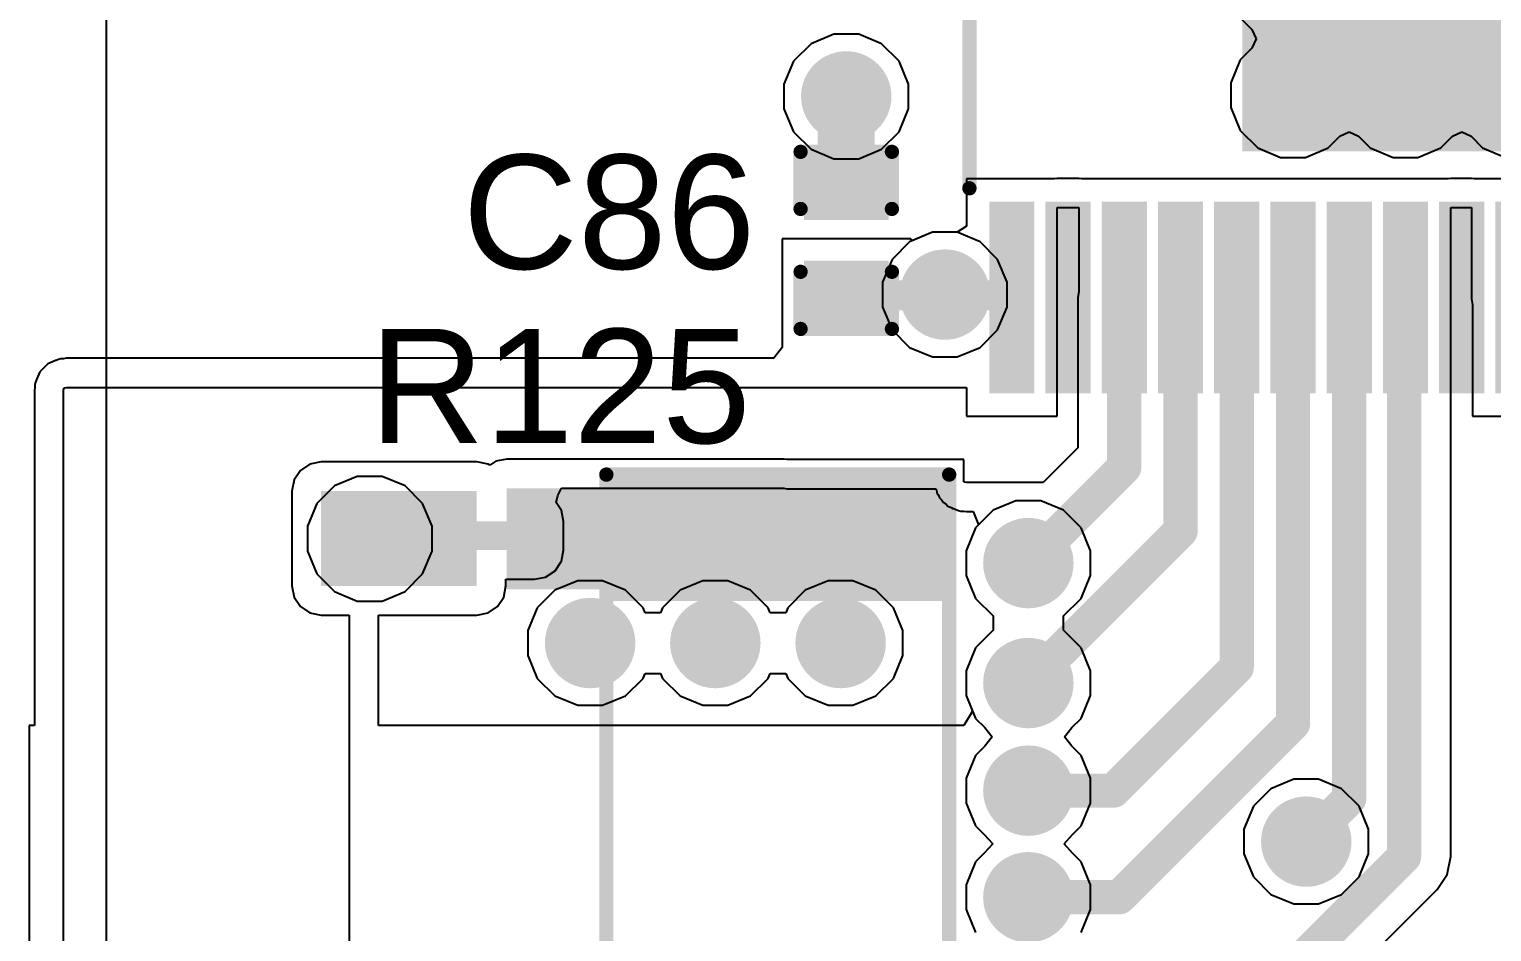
# Model space of a CAD drawing. Header units: millimetres. Extents: x 0 to 5423, y 0 to 5425.
# Drawn here: x 33.15 to 46.15, y 18.69 to 26.72 of the extents above; entities that cross this region are included whole.
import ezdxf

# ---------------------------------------------------------------- set-up
doc = ezdxf.new("R2010")
doc.units = ezdxf.units.MM
for name, color, linetype in [('BottomLayer', 5, 'Continuous'), ('BottomSolder', 6, 'Continuous'), ('TopLayer', 1, 'Continuous'), ('TopOverlay', 2, 'Continuous'), ('TopPaste', 8, 'Continuous'), ('TopSolder', 216, 'Continuous'), ('ViaHoleLayer', 16, 'Continuous')]:
    doc.layers.add(name, color=color, linetype=linetype)
doc.styles.add('Arial', font='', dxfattribs={"height": 0.2})
doc.styles.get('Arial').set_extended_font_data('Arial')

# ---------------------------------------------------------------- blocks, each defined once
blk = doc.blocks.new('N___T___P___48')
at = {"layer": 'TopLayer'}
for points in [[(-0.699, -0.318), (-0.699, 0.318), (-0.241, 0.318), (-0.241, -0.318)], [(0.241, -0.318), (0.241, 0.318), (0.699, 0.318), (0.699, -0.318)], [(-0.385, -0.126), (0.377, -0.126), (0.377, 0.128), (-0.385, 0.128)]]:
    blk.add_hatch(color=1, dxfattribs=at).paths.add_polyline_path(points)
at = {"layer": 'TopPaste'}
for points in [[(-0.699, -0.318), (-0.699, 0.318), (-0.241, 0.318), (-0.241, -0.318)], [(0.241, -0.318), (0.241, 0.318), (0.699, 0.318), (0.699, -0.318)]]:
    blk.add_hatch(color=8, dxfattribs=at).paths.add_polyline_path(points)
blk = doc.blocks.new('HTSSOP_38_EP_4_4___118')
at = {"layer": 'BottomLayer'}
h = blk.add_hatch(color=5, dxfattribs=at)
edge = h.paths.add_edge_path()
edge.add_arc((-1, 2), 0.3, 0, 360)
h = blk.add_hatch(color=5, dxfattribs=at)
edge = h.paths.add_edge_path()
edge.add_arc((0, 2), 0.3, 0, 360)
h = blk.add_hatch(color=5, dxfattribs=at)
edge = h.paths.add_edge_path()
edge.add_arc((1, 2), 0.3, 0, 360)
h = blk.add_hatch(color=5, dxfattribs=at)
edge = h.paths.add_edge_path()
edge.add_arc((-1, 1), 0.3, 0, 360)
h = blk.add_hatch(color=5, dxfattribs=at)
edge = h.paths.add_edge_path()
edge.add_arc((0, 1), 0.3, 0, 360)
h = blk.add_hatch(color=5, dxfattribs=at)
edge = h.paths.add_edge_path()
edge.add_arc((1, 1), 0.3, 0, 360)
h = blk.add_hatch(color=5, dxfattribs=at)
edge = h.paths.add_edge_path()
edge.add_arc((-1, 0), 0.3, 0, 360)
h = blk.add_hatch(color=5, dxfattribs=at)
edge = h.paths.add_edge_path()
edge.add_arc((0, 0), 0.3, 0, 360)
h = blk.add_hatch(color=5, dxfattribs=at)
edge = h.paths.add_edge_path()
edge.add_arc((1, 0), 0.3, 0, 360)
h = blk.add_hatch(color=5, dxfattribs=at)
edge = h.paths.add_edge_path()
edge.add_arc((-1, -1), 0.3, 0, 360)
h = blk.add_hatch(color=5, dxfattribs=at)
edge = h.paths.add_edge_path()
edge.add_arc((0, -1), 0.3, 0, 360)
h = blk.add_hatch(color=5, dxfattribs=at)
edge = h.paths.add_edge_path()
edge.add_arc((1, -1), 0.3, 0, 360)
h = blk.add_hatch(color=5, dxfattribs=at)
edge = h.paths.add_edge_path()
edge.add_arc((-1, -2), 0.3, 0, 360)
h = blk.add_hatch(color=5, dxfattribs=at)
edge = h.paths.add_edge_path()
edge.add_arc((0, -2), 0.3, 0, 360)
h = blk.add_hatch(color=5, dxfattribs=at)
edge = h.paths.add_edge_path()
edge.add_arc((1, -2), 0.3, 0, 360)
at = {"layer": 'BottomSolder'}
h = blk.add_hatch(color=6, dxfattribs=at)
edge = h.paths.add_edge_path()
edge.add_arc((-1, 2), 0.402, 0, 360)
h = blk.add_hatch(color=6, dxfattribs=at)
edge = h.paths.add_edge_path()
edge.add_arc((0, 2), 0.402, 0, 360)
h = blk.add_hatch(color=6, dxfattribs=at)
edge = h.paths.add_edge_path()
edge.add_arc((1, 2), 0.402, 0, 360)
h = blk.add_hatch(color=6, dxfattribs=at)
edge = h.paths.add_edge_path()
edge.add_arc((-1, 1), 0.402, 0, 360)
h = blk.add_hatch(color=6, dxfattribs=at)
edge = h.paths.add_edge_path()
edge.add_arc((0, 1), 0.402, 0, 360)
h = blk.add_hatch(color=6, dxfattribs=at)
edge = h.paths.add_edge_path()
edge.add_arc((1, 1), 0.402, 0, 360)
h = blk.add_hatch(color=6, dxfattribs=at)
edge = h.paths.add_edge_path()
edge.add_arc((-1, 0), 0.402, 0, 360)
h = blk.add_hatch(color=6, dxfattribs=at)
edge = h.paths.add_edge_path()
edge.add_arc((0, 0), 0.402, 0, 360)
h = blk.add_hatch(color=6, dxfattribs=at)
edge = h.paths.add_edge_path()
edge.add_arc((1, 0), 0.402, 0, 360)
h = blk.add_hatch(color=6, dxfattribs=at)
edge = h.paths.add_edge_path()
edge.add_arc((-1, -1), 0.402, 0, 360)
h = blk.add_hatch(color=6, dxfattribs=at)
edge = h.paths.add_edge_path()
edge.add_arc((0, -1), 0.402, 0, 360)
h = blk.add_hatch(color=6, dxfattribs=at)
edge = h.paths.add_edge_path()
edge.add_arc((1, -1), 0.402, 0, 360)
h = blk.add_hatch(color=6, dxfattribs=at)
edge = h.paths.add_edge_path()
edge.add_arc((-1, -2), 0.402, 0, 360)
h = blk.add_hatch(color=6, dxfattribs=at)
edge = h.paths.add_edge_path()
edge.add_arc((0, -2), 0.402, 0, 360)
h = blk.add_hatch(color=6, dxfattribs=at)
edge = h.paths.add_edge_path()
edge.add_arc((1, -2), 0.402, 0, 360)
at = {"layer": 'TopLayer'}
for points in [[(-2, 4.65), (-2, 4.35), (-3.6, 4.35), (-3.6, 4.65)], [(3.6, 4.65), (3.6, 4.35), (2, 4.35), (2, 4.65)], [(-2, 4.15), (-2, 3.85), (-3.6, 3.85), (-3.6, 4.15)], [(3.6, 4.15), (3.6, 3.85), (2, 3.85), (2, 4.15)], [(-2, 3.65), (-2, 3.35), (-3.6, 3.35), (-3.6, 3.65)], [(3.6, 3.65), (3.6, 3.35), (2, 3.35), (2, 3.65)], [(-2, 3.15), (-2, 2.85), (-3.6, 2.85), (-3.6, 3.15)], [(3.6, 3.15), (3.6, 2.85), (2, 2.85), (2, 3.15)], [(-2, 2.65), (-2, 2.35), (-3.6, 2.35), (-3.6, 2.65)], [(3.6, 2.65), (3.6, 2.35), (2, 2.35), (2, 2.65)], [(1.45, 2.4), (1.45, -2.4), (-1.45, -2.4), (-1.45, 2.4)], [(-2, 2.15), (-2, 1.85), (-3.6, 1.85), (-3.6, 2.15)], [(3.6, 2.15), (3.6, 1.85), (2, 1.85), (2, 2.15)], [(-2, 1.65), (-2, 1.35), (-3.6, 1.35), (-3.6, 1.65)], [(3.6, 1.65), (3.6, 1.35), (2, 1.35), (2, 1.65)], [(-2, 1.15), (-2, 0.85), (-3.6, 0.85), (-3.6, 1.15)], [(3.6, 1.15), (3.6, 0.85), (2, 0.85), (2, 1.15)], [(-2, 0.65), (-2, 0.35), (-3.6, 0.35), (-3.6, 0.65)], [(3.6, 0.65), (3.6, 0.35), (2, 0.35), (2, 0.65)], [(-2, 0.15), (-2, -0.15), (-3.6, -0.15), (-3.6, 0.15)], [(3.6, 0.15), (3.6, -0.15), (2, -0.15), (2, 0.15)], [(-2, -0.35), (-2, -0.65), (-3.6, -0.65), (-3.6, -0.35)], [(3.6, -0.35), (3.6, -0.65), (2, -0.65), (2, -0.35)], [(-2, -0.85), (-2, -1.15), (-3.6, -1.15), (-3.6, -0.85)], [(3.6, -0.85), (3.6, -1.15), (2, -1.15), (2, -0.85)], [(-2, -1.35), (-2, -1.65), (-3.6, -1.65), (-3.6, -1.35)], [(3.6, -1.35), (3.6, -1.65), (2, -1.65), (2, -1.35)], [(-2, -1.85), (-2, -2.15), (-3.6, -2.15), (-3.6, -1.85)], [(3.6, -1.85), (3.6, -2.15), (2, -2.15), (2, -1.85)], [(-2, -2.35), (-2, -2.65), (-3.6, -2.65), (-3.6, -2.35)], [(3.6, -2.35), (3.6, -2.65), (2, -2.65), (2, -2.35)], [(-2, -2.85), (-2, -3.15), (-3.6, -3.15), (-3.6, -2.85)], [(3.6, -2.85), (3.6, -3.15), (2, -3.15), (2, -2.85)], [(-2, -3.35), (-2, -3.65), (-3.6, -3.65), (-3.6, -3.35)], [(3.6, -3.35), (3.6, -3.65), (2, -3.65), (2, -3.35)], [(-2, -3.85), (-2, -4.15), (-3.6, -4.15), (-3.6, -3.85)], [(3.6, -3.85), (3.6, -4.15), (2, -4.15), (2, -3.85)], [(-2, -4.35), (-2, -4.65), (-3.6, -4.65), (-3.6, -4.35)], [(3.6, -4.35), (3.6, -4.65), (2, -4.65), (2, -4.35)]]:
    blk.add_hatch(color=1, dxfattribs=at).paths.add_polyline_path(points)
h = blk.add_hatch(color=1, dxfattribs=at)
edge = h.paths.add_edge_path()
edge.add_arc((-1, 2), 0.3, 0, 360)
h = blk.add_hatch(color=1, dxfattribs=at)
edge = h.paths.add_edge_path()
edge.add_arc((0, 2), 0.3, 0, 360)
h = blk.add_hatch(color=1, dxfattribs=at)
edge = h.paths.add_edge_path()
edge.add_arc((1, 2), 0.3, 0, 360)
h = blk.add_hatch(color=1, dxfattribs=at)
edge = h.paths.add_edge_path()
edge.add_arc((-1, 1), 0.3, 0, 360)
h = blk.add_hatch(color=1, dxfattribs=at)
edge = h.paths.add_edge_path()
edge.add_arc((0, 1), 0.3, 0, 360)
h = blk.add_hatch(color=1, dxfattribs=at)
edge = h.paths.add_edge_path()
edge.add_arc((1, 1), 0.3, 0, 360)
h = blk.add_hatch(color=1, dxfattribs=at)
edge = h.paths.add_edge_path()
edge.add_arc((-1, 0), 0.3, 0, 360)
h = blk.add_hatch(color=1, dxfattribs=at)
edge = h.paths.add_edge_path()
edge.add_arc((0, 0), 0.3, 0, 360)
h = blk.add_hatch(color=1, dxfattribs=at)
edge = h.paths.add_edge_path()
edge.add_arc((1, 0), 0.3, 0, 360)
h = blk.add_hatch(color=1, dxfattribs=at)
edge = h.paths.add_edge_path()
edge.add_arc((-1, -1), 0.3, 0, 360)
h = blk.add_hatch(color=1, dxfattribs=at)
edge = h.paths.add_edge_path()
edge.add_arc((0, -1), 0.3, 0, 360)
h = blk.add_hatch(color=1, dxfattribs=at)
edge = h.paths.add_edge_path()
edge.add_arc((1, -1), 0.3, 0, 360)
h = blk.add_hatch(color=1, dxfattribs=at)
edge = h.paths.add_edge_path()
edge.add_arc((-1, -2), 0.3, 0, 360)
h = blk.add_hatch(color=1, dxfattribs=at)
edge = h.paths.add_edge_path()
edge.add_arc((0, -2), 0.3, 0, 360)
h = blk.add_hatch(color=1, dxfattribs=at)
edge = h.paths.add_edge_path()
edge.add_arc((1, -2), 0.3, 0, 360)
at = {"layer": 'TopPaste'}
for points in [[(-2, 4.65), (-2, 4.35), (-3.6, 4.35), (-3.6, 4.65)], [(3.6, 4.65), (3.6, 4.35), (2, 4.35), (2, 4.65)], [(-2, 4.15), (-2, 3.85), (-3.6, 3.85), (-3.6, 4.15)], [(3.6, 4.15), (3.6, 3.85), (2, 3.85), (2, 4.15)], [(-2, 3.65), (-2, 3.35), (-3.6, 3.35), (-3.6, 3.65)], [(3.6, 3.65), (3.6, 3.35), (2, 3.35), (2, 3.65)], [(-2, 3.15), (-2, 2.85), (-3.6, 2.85), (-3.6, 3.15)], [(3.6, 3.15), (3.6, 2.85), (2, 2.85), (2, 3.15)], [(-2, 2.65), (-2, 2.35), (-3.6, 2.35), (-3.6, 2.65)], [(3.6, 2.65), (3.6, 2.35), (2, 2.35), (2, 2.65)], [(1.45, 2.4), (1.45, -2.4), (-1.45, -2.4), (-1.45, 2.4)], [(-2, 2.15), (-2, 1.85), (-3.6, 1.85), (-3.6, 2.15)], [(3.6, 2.15), (3.6, 1.85), (2, 1.85), (2, 2.15)], [(-2, 1.65), (-2, 1.35), (-3.6, 1.35), (-3.6, 1.65)], [(3.6, 1.65), (3.6, 1.35), (2, 1.35), (2, 1.65)], [(-2, 1.15), (-2, 0.85), (-3.6, 0.85), (-3.6, 1.15)], [(3.6, 1.15), (3.6, 0.85), (2, 0.85), (2, 1.15)], [(-2, 0.65), (-2, 0.35), (-3.6, 0.35), (-3.6, 0.65)], [(3.6, 0.65), (3.6, 0.35), (2, 0.35), (2, 0.65)], [(-2, 0.15), (-2, -0.15), (-3.6, -0.15), (-3.6, 0.15)], [(3.6, 0.15), (3.6, -0.15), (2, -0.15), (2, 0.15)], [(-2, -0.35), (-2, -0.65), (-3.6, -0.65), (-3.6, -0.35)], [(3.6, -0.35), (3.6, -0.65), (2, -0.65), (2, -0.35)], [(-2, -0.85), (-2, -1.15), (-3.6, -1.15), (-3.6, -0.85)], [(3.6, -0.85), (3.6, -1.15), (2, -1.15), (2, -0.85)], [(-2, -1.35), (-2, -1.65), (-3.6, -1.65), (-3.6, -1.35)], [(3.6, -1.35), (3.6, -1.65), (2, -1.65), (2, -1.35)], [(-2, -1.85), (-2, -2.15), (-3.6, -2.15), (-3.6, -1.85)], [(3.6, -1.85), (3.6, -2.15), (2, -2.15), (2, -1.85)], [(-2, -2.35), (-2, -2.65), (-3.6, -2.65), (-3.6, -2.35)], [(3.6, -2.35), (3.6, -2.65), (2, -2.65), (2, -2.35)], [(-2, -2.85), (-2, -3.15), (-3.6, -3.15), (-3.6, -2.85)], [(3.6, -2.85), (3.6, -3.15), (2, -3.15), (2, -2.85)], [(-2, -3.35), (-2, -3.65), (-3.6, -3.65), (-3.6, -3.35)], [(3.6, -3.35), (3.6, -3.65), (2, -3.65), (2, -3.35)], [(-2, -3.85), (-2, -4.15), (-3.6, -4.15), (-3.6, -3.85)], [(3.6, -3.85), (3.6, -4.15), (2, -4.15), (2, -3.85)], [(-2, -4.35), (-2, -4.65), (-3.6, -4.65), (-3.6, -4.35)], [(3.6, -4.35), (3.6, -4.65), (2, -4.65), (2, -4.35)]]:
    blk.add_hatch(color=8, dxfattribs=at).paths.add_polyline_path(points)
at = {"layer": 'TopSolder'}
for points in [[(-1.949, 4.701), (-1.949, 4.299), (-3.651, 4.299), (-3.651, 4.701)], [(3.651, 4.701), (3.651, 4.299), (1.949, 4.299), (1.949, 4.701)], [(-1.949, 4.201), (-1.949, 3.799), (-3.651, 3.799), (-3.651, 4.201)], [(3.651, 4.201), (3.651, 3.799), (1.949, 3.799), (1.949, 4.201)], [(-1.949, 3.701), (-1.949, 3.299), (-3.651, 3.299), (-3.651, 3.701)], [(3.651, 3.701), (3.651, 3.299), (1.949, 3.299), (1.949, 3.701)], [(-1.949, 3.201), (-1.949, 2.799), (-3.651, 2.799), (-3.651, 3.201)], [(3.651, 3.201), (3.651, 2.799), (1.949, 2.799), (1.949, 3.201)], [(-1.949, 2.701), (-1.949, 2.299), (-3.651, 2.299), (-3.651, 2.701)], [(3.651, 2.701), (3.651, 2.299), (1.949, 2.299), (1.949, 2.701)], [(1.501, 2.451), (1.501, -2.451), (-1.501, -2.451), (-1.501, 2.451)], [(-1.949, 2.201), (-1.949, 1.799), (-3.651, 1.799), (-3.651, 2.201)], [(3.651, 2.201), (3.651, 1.799), (1.949, 1.799), (1.949, 2.201)], [(-1.949, 1.701), (-1.949, 1.299), (-3.651, 1.299), (-3.651, 1.701)], [(3.651, 1.701), (3.651, 1.299), (1.949, 1.299), (1.949, 1.701)], [(-1.949, 1.201), (-1.949, 0.799), (-3.651, 0.799), (-3.651, 1.201)], [(3.651, 1.201), (3.651, 0.799), (1.949, 0.799), (1.949, 1.201)], [(-1.949, 0.701), (-1.949, 0.299), (-3.651, 0.299), (-3.651, 0.701)], [(3.651, 0.701), (3.651, 0.299), (1.949, 0.299), (1.949, 0.701)], [(-1.949, 0.201), (-1.949, -0.201), (-3.651, -0.201), (-3.651, 0.201)], [(3.651, 0.201), (3.651, -0.201), (1.949, -0.201), (1.949, 0.201)], [(-1.949, -0.299), (-1.949, -0.701), (-3.651, -0.701), (-3.651, -0.299)], [(3.651, -0.299), (3.651, -0.701), (1.949, -0.701), (1.949, -0.299)], [(-1.949, -0.799), (-1.949, -1.201), (-3.651, -1.201), (-3.651, -0.799)], [(3.651, -0.799), (3.651, -1.201), (1.949, -1.201), (1.949, -0.799)], [(-1.949, -1.299), (-1.949, -1.701), (-3.651, -1.701), (-3.651, -1.299)], [(3.651, -1.299), (3.651, -1.701), (1.949, -1.701), (1.949, -1.299)], [(-1.949, -1.799), (-1.949, -2.201), (-3.651, -2.201), (-3.651, -1.799)], [(3.651, -1.799), (3.651, -2.201), (1.949, -2.201), (1.949, -1.799)], [(-1.949, -2.299), (-1.949, -2.701), (-3.651, -2.701), (-3.651, -2.299)], [(3.651, -2.299), (3.651, -2.701), (1.949, -2.701), (1.949, -2.299)], [(-1.949, -2.799), (-1.949, -3.201), (-3.651, -3.201), (-3.651, -2.799)], [(3.651, -2.799), (3.651, -3.201), (1.949, -3.201), (1.949, -2.799)], [(-1.949, -3.299), (-1.949, -3.701), (-3.651, -3.701), (-3.651, -3.299)], [(3.651, -3.299), (3.651, -3.701), (1.949, -3.701), (1.949, -3.299)], [(-1.949, -3.799), (-1.949, -4.201), (-3.651, -4.201), (-3.651, -3.799)], [(3.651, -3.799), (3.651, -4.201), (1.949, -4.201), (1.949, -3.799)], [(-1.949, -4.299), (-1.949, -4.701), (-3.651, -4.701), (-3.651, -4.299)], [(3.651, -4.299), (3.651, -4.701), (1.949, -4.701), (1.949, -4.299)]]:
    blk.add_hatch(color=216, dxfattribs=at).paths.add_polyline_path(points)
h = blk.add_hatch(color=216, dxfattribs=at)
edge = h.paths.add_edge_path()
edge.add_arc((-1, 2), 0.402, 0, 360)
h = blk.add_hatch(color=216, dxfattribs=at)
edge = h.paths.add_edge_path()
edge.add_arc((0, 2), 0.402, 0, 360)
h = blk.add_hatch(color=216, dxfattribs=at)
edge = h.paths.add_edge_path()
edge.add_arc((1, 2), 0.402, 0, 360)
h = blk.add_hatch(color=216, dxfattribs=at)
edge = h.paths.add_edge_path()
edge.add_arc((-1, 1), 0.402, 0, 360)
h = blk.add_hatch(color=216, dxfattribs=at)
edge = h.paths.add_edge_path()
edge.add_arc((0, 1), 0.402, 0, 360)
h = blk.add_hatch(color=216, dxfattribs=at)
edge = h.paths.add_edge_path()
edge.add_arc((1, 1), 0.402, 0, 360)
h = blk.add_hatch(color=216, dxfattribs=at)
edge = h.paths.add_edge_path()
edge.add_arc((-1, 0), 0.402, 0, 360)
h = blk.add_hatch(color=216, dxfattribs=at)
edge = h.paths.add_edge_path()
edge.add_arc((0, 0), 0.402, 0, 360)
h = blk.add_hatch(color=216, dxfattribs=at)
edge = h.paths.add_edge_path()
edge.add_arc((1, 0), 0.402, 0, 360)
h = blk.add_hatch(color=216, dxfattribs=at)
edge = h.paths.add_edge_path()
edge.add_arc((-1, -1), 0.402, 0, 360)
h = blk.add_hatch(color=216, dxfattribs=at)
edge = h.paths.add_edge_path()
edge.add_arc((0, -1), 0.402, 0, 360)
h = blk.add_hatch(color=216, dxfattribs=at)
edge = h.paths.add_edge_path()
edge.add_arc((1, -1), 0.402, 0, 360)
h = blk.add_hatch(color=216, dxfattribs=at)
edge = h.paths.add_edge_path()
edge.add_arc((-1, -2), 0.402, 0, 360)
h = blk.add_hatch(color=216, dxfattribs=at)
edge = h.paths.add_edge_path()
edge.add_arc((0, -2), 0.402, 0, 360)
h = blk.add_hatch(color=216, dxfattribs=at)
edge = h.paths.add_edge_path()
edge.add_arc((1, -2), 0.402, 0, 360)
at = {"layer": 'ViaHoleLayer'}
h = blk.add_hatch(color=16, dxfattribs=at)
edge = h.paths.add_edge_path()
edge.add_arc((-1, 2), 0.15, 0, 360)
h = blk.add_hatch(color=16, dxfattribs=at)
edge = h.paths.add_edge_path()
edge.add_arc((0, 2), 0.15, 0, 360)
h = blk.add_hatch(color=16, dxfattribs=at)
edge = h.paths.add_edge_path()
edge.add_arc((1, 2), 0.15, 0, 360)
h = blk.add_hatch(color=16, dxfattribs=at)
edge = h.paths.add_edge_path()
edge.add_arc((-1, 1), 0.15, 0, 360)
h = blk.add_hatch(color=16, dxfattribs=at)
edge = h.paths.add_edge_path()
edge.add_arc((0, 1), 0.15, 0, 360)
h = blk.add_hatch(color=16, dxfattribs=at)
edge = h.paths.add_edge_path()
edge.add_arc((1, 1), 0.15, 0, 360)
h = blk.add_hatch(color=16, dxfattribs=at)
edge = h.paths.add_edge_path()
edge.add_arc((-1, 0), 0.15, 0, 360)
h = blk.add_hatch(color=16, dxfattribs=at)
edge = h.paths.add_edge_path()
edge.add_arc((0, 0), 0.15, 0, 360)
h = blk.add_hatch(color=16, dxfattribs=at)
edge = h.paths.add_edge_path()
edge.add_arc((1, 0), 0.15, 0, 360)
h = blk.add_hatch(color=16, dxfattribs=at)
edge = h.paths.add_edge_path()
edge.add_arc((-1, -1), 0.15, 0, 360)
h = blk.add_hatch(color=16, dxfattribs=at)
edge = h.paths.add_edge_path()
edge.add_arc((0, -1), 0.15, 0, 360)
h = blk.add_hatch(color=16, dxfattribs=at)
edge = h.paths.add_edge_path()
edge.add_arc((1, -1), 0.15, 0, 360)
h = blk.add_hatch(color=16, dxfattribs=at)
edge = h.paths.add_edge_path()
edge.add_arc((-1, -2), 0.15, 0, 360)
h = blk.add_hatch(color=16, dxfattribs=at)
edge = h.paths.add_edge_path()
edge.add_arc((0, -2), 0.15, 0, 360)
h = blk.add_hatch(color=16, dxfattribs=at)
edge = h.paths.add_edge_path()
edge.add_arc((1, -2), 0.15, 0, 360)
at = {"layer": 'TopOverlay', "const_width": 0.127}
for points in [[(1.829, 4.877), (-1.854, 4.877)], [(-3.851, 4.389), (-3.851, 4.643)], [(-3.724, 4.516), (-3.851, 4.643)], [(-3.851, 4.389), (-3.724, 4.516)], [(1.829, -4.877), (-1.854, -4.877)]]:
    blk.add_lwpolyline(points, dxfattribs=at)
at = {"layer": 'TopOverlay', "const_width": 0.0635}
for points in [[(-1.886, 4.877, 1), (-1.822, 4.877, 1)], [(1.797, 4.877, 1), (1.861, 4.877, 1)], [(-3.883, 4.643, 1), (-3.82, 4.643, 1)], [(-3.883, 4.643, 1), (-3.82, 4.643, 1)], [(-3.756, 4.516, 1), (-3.693, 4.516, 1)], [(-3.756, 4.516, 1), (-3.693, 4.516, 1)], [(-3.883, 4.389, 1), (-3.82, 4.389, 1)], [(-3.883, 4.389, 1), (-3.82, 4.389, 1)], [(-1.886, -4.877, 1), (-1.822, -4.877, 1)], [(1.797, -4.877, 1), (1.861, -4.877, 1)]]:
    blk.add_lwpolyline(points, format="xyb", close=True, dxfattribs=at)
blk = doc.blocks.new('RES_2010_179')
at = {"layer": 'TopLayer'}
for points in [[(-2.8, 1.4), (-1.9, 1.4), (-1.9, -1.4), (-2.8, -1.4)], [(1.9, 1.4), (2.8, 1.4), (2.8, -1.4), (1.9, -1.4)]]:
    blk.add_hatch(color=1, dxfattribs=at).paths.add_polyline_path(points)
at = {"layer": 'TopPaste'}
for points in [[(-2.8, 1.4), (-1.9, 1.4), (-1.9, -1.4), (-2.8, -1.4)], [(1.9, 1.4), (2.8, 1.4), (2.8, -1.4), (1.9, -1.4)]]:
    blk.add_hatch(color=8, dxfattribs=at).paths.add_polyline_path(points)
at = {"layer": 'TopSolder'}
for points in [[(-2.902, 1.502), (-1.798, 1.502), (-1.798, -1.502), (-2.902, -1.502)], [(1.798, 1.502), (2.902, 1.502), (2.902, -1.502), (1.798, -1.502)]]:
    blk.add_hatch(color=216, dxfattribs=at).paths.add_polyline_path(points)
at = {"layer": 'TopOverlay', "const_width": 0.127}
for points in [[(-2.921, -1.524), (-2.921, 1.524)], [(2.921, 1.524), (-2.921, 1.524)], [(2.921, -1.524), (2.921, 1.524)], [(2.921, -1.524), (-2.921, -1.524)]]:
    blk.add_lwpolyline(points, dxfattribs=at)
at = {"layer": 'TopOverlay', "const_width": 0.0635}
for points in [[(-2.953, 1.524, 1), (-2.889, 1.524, 1)], [(-2.953, 1.524, 1), (-2.889, 1.524, 1)], [(2.889, 1.524, 1), (2.953, 1.524, 1)], [(2.889, 1.524, 1), (2.953, 1.524, 1)], [(-2.953, -1.524, 1), (-2.889, -1.524, 1)], [(-2.953, -1.524, 1), (-2.889, -1.524, 1)], [(2.889, -1.524, 1), (2.953, -1.524, 1)], [(2.889, -1.524, 1), (2.953, -1.524, 1)]]:
    blk.add_lwpolyline(points, format="xyb", close=True, dxfattribs=at)
blk = doc.blocks.new('____0402_340')
at = {"layer": 'TopLayer'}
for points in [[(-0.699, -0.318), (-0.699, 0.318), (-0.241, 0.318), (-0.241, -0.318)], [(0.241, -0.318), (0.241, 0.318), (0.699, 0.318), (0.699, -0.318)]]:
    blk.add_hatch(color=1, dxfattribs=at).paths.add_polyline_path(points)
at = {"layer": 'TopPaste'}
for points in [[(-0.699, -0.318), (-0.699, 0.318), (-0.241, 0.318), (-0.241, -0.318)], [(0.241, -0.318), (0.241, 0.318), (0.699, 0.318), (0.699, -0.318)]]:
    blk.add_hatch(color=8, dxfattribs=at).paths.add_polyline_path(points)
at = {"layer": 'TopSolder'}
for points in [[(-0.758, -0.377), (-0.758, 0.377), (-0.181, 0.377), (-0.181, -0.377)], [(0.181, -0.377), (0.181, 0.377), (0.758, 0.377), (0.758, -0.377)]]:
    blk.add_hatch(color=216, dxfattribs=at).paths.add_polyline_path(points)
at = {"layer": 'TopOverlay', "const_width": 0.127}
for points in [[(-0.787, 0.406), (-0.787, -0.406)], [(-0.787, 0.406), (-0.279, 0.406)], [(0.279, 0.406), (0.787, 0.406)], [(0.787, 0.406), (0.787, -0.406)], [(-0.787, -0.406), (-0.279, -0.406)], [(0.279, -0.406), (0.787, -0.406)]]:
    blk.add_lwpolyline(points, dxfattribs=at)
at = {"layer": 'TopOverlay', "const_width": 0.0635}
for points in [[(-0.819, 0.406, 1), (-0.756, 0.406, 1)], [(-0.819, 0.406, 1), (-0.756, 0.406, 1)], [(-0.311, 0.406, 1), (-0.248, 0.406, 1)], [(0.248, 0.406, 1), (0.311, 0.406, 1)], [(0.756, 0.406, 1), (0.819, 0.406, 1)], [(0.756, 0.406, 1), (0.819, 0.406, 1)], [(-0.819, -0.406, 1), (-0.756, -0.406, 1)], [(-0.819, -0.406, 1), (-0.756, -0.406, 1)], [(-0.311, -0.406, 1), (-0.248, -0.406, 1)], [(0.248, -0.406, 1), (0.311, -0.406, 1)], [(0.756, -0.406, 1), (0.819, -0.406, 1)], [(0.756, -0.406, 1), (0.819, -0.406, 1)]]:
    blk.add_lwpolyline(points, format="xyb", close=True, dxfattribs=at)

msp = doc.modelspace()

# ---------------------------------------------------------------- hatches: boundary and pattern name
at = {"layer": 'BottomLayer'}
h = msp.add_hatch(color=5, dxfattribs=at)
edge = h.paths.add_edge_path()
edge.add_arc((40.411, 26.121), 0.3, 0, 360)
h = msp.add_hatch(color=5, dxfattribs=at)
edge = h.paths.add_edge_path()
edge.add_arc((41.288, 24.359), 0.3, 0, 360)
h = msp.add_hatch(color=5, dxfattribs=at)
edge = h.paths.add_edge_path()
edge.add_arc((36.174, 22.187), 0.3, 0, 360)
h = msp.add_hatch(color=5, dxfattribs=at)
edge = h.paths.add_edge_path()
edge.add_arc((42.03, 21.971), 0.3, 0, 360)
h = msp.add_hatch(color=5, dxfattribs=at)
edge = h.paths.add_edge_path()
edge.add_arc((38.134, 21.26), 0.3, 0, 360)
h = msp.add_hatch(color=5, dxfattribs=at)
edge = h.paths.add_edge_path()
edge.add_arc((39.247, 21.26), 0.3, 0, 360)
h = msp.add_hatch(color=5, dxfattribs=at)
edge = h.paths.add_edge_path()
edge.add_arc((40.361, 21.26), 0.3, 0, 360)
h = msp.add_hatch(color=5, dxfattribs=at)
edge = h.paths.add_edge_path()
edge.add_arc((42.03, 20.904), 0.3, 0, 360)
h = msp.add_hatch(color=5, dxfattribs=at)
edge = h.paths.add_edge_path()
edge.add_arc((42.03, 19.947), 0.3, 0, 360)
h = msp.add_hatch(color=5, dxfattribs=at)
edge = h.paths.add_edge_path()
edge.add_arc((44.501, 19.494), 0.3, 0, 360)
h = msp.add_hatch(color=5, dxfattribs=at)
edge = h.paths.add_edge_path()
edge.add_arc((42.03, 18.999), 0.3, 0, 360)
at = {"layer": 'BottomSolder'}
h = msp.add_hatch(color=6, dxfattribs=at)
edge = h.paths.add_edge_path()
edge.add_arc((40.411, 26.121), 0.402, 0, 360)
h = msp.add_hatch(color=6, dxfattribs=at)
edge = h.paths.add_edge_path()
edge.add_arc((41.288, 24.359), 0.402, 0, 360)
h = msp.add_hatch(color=6, dxfattribs=at)
edge = h.paths.add_edge_path()
edge.add_arc((36.174, 22.187), 0.402, 0, 360)
h = msp.add_hatch(color=6, dxfattribs=at)
edge = h.paths.add_edge_path()
edge.add_arc((42.03, 21.971), 0.402, 0, 360)
h = msp.add_hatch(color=6, dxfattribs=at)
edge = h.paths.add_edge_path()
edge.add_arc((38.134, 21.26), 0.402, 0, 360)
h = msp.add_hatch(color=6, dxfattribs=at)
edge = h.paths.add_edge_path()
edge.add_arc((39.247, 21.26), 0.402, 0, 360)
h = msp.add_hatch(color=6, dxfattribs=at)
edge = h.paths.add_edge_path()
edge.add_arc((40.361, 21.26), 0.402, 0, 360)
h = msp.add_hatch(color=6, dxfattribs=at)
edge = h.paths.add_edge_path()
edge.add_arc((42.03, 20.904), 0.402, 0, 360)
h = msp.add_hatch(color=6, dxfattribs=at)
edge = h.paths.add_edge_path()
edge.add_arc((42.03, 19.947), 0.402, 0, 360)
h = msp.add_hatch(color=6, dxfattribs=at)
edge = h.paths.add_edge_path()
edge.add_arc((44.501, 19.494), 0.402, 0, 360)
h = msp.add_hatch(color=6, dxfattribs=at)
edge = h.paths.add_edge_path()
edge.add_arc((42.03, 18.999), 0.402, 0, 360)
at = {"layer": 'TopLayer'}
h = msp.add_hatch(color=1, dxfattribs=at)
edge = h.paths.add_edge_path()
edge.add_arc((40.411, 26.121), 0.3, 0, 360)
h = msp.add_hatch(color=1, dxfattribs=at)
edge = h.paths.add_edge_path()
edge.add_arc((41.288, 24.359), 0.3, 0, 360)
for points in [[(37.393, 21.737), (39.857, 21.737), (39.857, 22.637), (37.393, 22.637)], [(37.126, 22.612), (35.742, 22.612), (35.742, 21.768), (37.126, 21.768)]]:
    msp.add_hatch(color=1, dxfattribs=at).paths.add_polyline_path(points)
h = msp.add_hatch(color=1, dxfattribs=at)
edge = h.paths.add_edge_path()
edge.add_arc((36.174, 22.187), 0.3, 0, 360)
h = msp.add_hatch(color=1, dxfattribs=at)
edge = h.paths.add_edge_path()
edge.add_arc((42.03, 21.971), 0.3, 0, 360)
h = msp.add_hatch(color=1, dxfattribs=at)
edge = h.paths.add_edge_path()
edge.add_arc((38.134, 21.26), 0.3, 0, 360)
h = msp.add_hatch(color=1, dxfattribs=at)
edge = h.paths.add_edge_path()
edge.add_arc((39.247, 21.26), 0.3, 0, 360)
h = msp.add_hatch(color=1, dxfattribs=at)
edge = h.paths.add_edge_path()
edge.add_arc((40.361, 21.26), 0.3, 0, 360)
h = msp.add_hatch(color=1, dxfattribs=at)
edge = h.paths.add_edge_path()
edge.add_arc((42.03, 20.904), 0.3, 0, 360)
h = msp.add_hatch(color=1, dxfattribs=at)
edge = h.paths.add_edge_path()
edge.add_arc((42.03, 19.947), 0.3, 0, 360)
h = msp.add_hatch(color=1, dxfattribs=at)
edge = h.paths.add_edge_path()
edge.add_arc((44.501, 19.494), 0.3, 0, 360)
h = msp.add_hatch(color=1, dxfattribs=at)
edge = h.paths.add_edge_path()
edge.add_arc((42.03, 18.999), 0.3, 0, 360)
at = {"layer": 'TopSolder'}
h = msp.add_hatch(color=216, dxfattribs=at)
edge = h.paths.add_edge_path()
edge.add_arc((40.411, 26.121), 0.402, 0, 360)
h = msp.add_hatch(color=216, dxfattribs=at)
edge = h.paths.add_edge_path()
edge.add_arc((41.288, 24.359), 0.402, 0, 360)
h = msp.add_hatch(color=216, dxfattribs=at)
edge = h.paths.add_edge_path()
edge.add_arc((36.174, 22.187), 0.402, 0, 360)
h = msp.add_hatch(color=216, dxfattribs=at)
edge = h.paths.add_edge_path()
edge.add_arc((42.03, 21.971), 0.402, 0, 360)
h = msp.add_hatch(color=216, dxfattribs=at)
edge = h.paths.add_edge_path()
edge.add_arc((38.134, 21.26), 0.402, 0, 360)
h = msp.add_hatch(color=216, dxfattribs=at)
edge = h.paths.add_edge_path()
edge.add_arc((39.247, 21.26), 0.402, 0, 360)
h = msp.add_hatch(color=216, dxfattribs=at)
edge = h.paths.add_edge_path()
edge.add_arc((40.361, 21.26), 0.402, 0, 360)
h = msp.add_hatch(color=216, dxfattribs=at)
edge = h.paths.add_edge_path()
edge.add_arc((42.03, 20.904), 0.402, 0, 360)
h = msp.add_hatch(color=216, dxfattribs=at)
edge = h.paths.add_edge_path()
edge.add_arc((42.03, 19.947), 0.402, 0, 360)
h = msp.add_hatch(color=216, dxfattribs=at)
edge = h.paths.add_edge_path()
edge.add_arc((44.501, 19.494), 0.402, 0, 360)
h = msp.add_hatch(color=216, dxfattribs=at)
edge = h.paths.add_edge_path()
edge.add_arc((42.03, 18.999), 0.402, 0, 360)
at = {"layer": 'ViaHoleLayer'}
h = msp.add_hatch(color=16, dxfattribs=at)
edge = h.paths.add_edge_path()
edge.add_arc((40.411, 26.121), 0.15, 0, 360)
h = msp.add_hatch(color=16, dxfattribs=at)
edge = h.paths.add_edge_path()
edge.add_arc((41.288, 24.359), 0.15, 0, 360)
h = msp.add_hatch(color=16, dxfattribs=at)
edge = h.paths.add_edge_path()
edge.add_arc((36.174, 22.187), 0.15, 0, 360)
h = msp.add_hatch(color=16, dxfattribs=at)
edge = h.paths.add_edge_path()
edge.add_arc((42.03, 21.971), 0.15, 0, 360)
h = msp.add_hatch(color=16, dxfattribs=at)
edge = h.paths.add_edge_path()
edge.add_arc((38.134, 21.26), 0.15, 0, 360)
h = msp.add_hatch(color=16, dxfattribs=at)
edge = h.paths.add_edge_path()
edge.add_arc((39.247, 21.26), 0.15, 0, 360)
h = msp.add_hatch(color=16, dxfattribs=at)
edge = h.paths.add_edge_path()
edge.add_arc((40.361, 21.26), 0.15, 0, 360)
h = msp.add_hatch(color=16, dxfattribs=at)
edge = h.paths.add_edge_path()
edge.add_arc((42.03, 20.904), 0.15, 0, 360)
h = msp.add_hatch(color=16, dxfattribs=at)
edge = h.paths.add_edge_path()
edge.add_arc((42.03, 19.947), 0.15, 0, 360)
h = msp.add_hatch(color=16, dxfattribs=at)
edge = h.paths.add_edge_path()
edge.add_arc((44.501, 19.494), 0.15, 0, 360)
h = msp.add_hatch(color=16, dxfattribs=at)
edge = h.paths.add_edge_path()
edge.add_arc((42.03, 18.999), 0.15, 0, 360)

# ---------------------------------------------------------------- linework, layer by layer
at = {"layer": 'BottomLayer'}
for p, q in [((33.833, 0.432), (33.833, 27.793)), ((43.914, 26.819), (44.017, 26.716)), ((40.301, 26.675), (40.098, 26.59)), ((40.522, 26.675), (40.301, 26.675)), ((40.725, 26.59), (40.522, 26.675)), ((44.017, 26.716), (44.055, 26.633)), ((40.098, 26.59), (39.942, 26.434)), ((40.881, 26.434), (40.725, 26.59)), ((44.017, 26.55), (43.914, 26.447)), ((44.055, 26.633), (44.017, 26.55)), ((39.942, 26.434), (39.857, 26.231)), ((40.965, 26.231), (40.881, 26.434)), ((43.914, 26.447), (43.829, 26.243)), ((39.857, 26.231), (39.857, 26.01)), ((40.965, 26.01), (40.965, 26.231)), ((43.829, 26.243), (43.829, 26.023)), ((39.857, 26.01), (39.942, 25.807)), ((40.881, 25.807), (40.965, 26.01)), ((43.829, 26.023), (43.914, 25.819)), ((39.942, 25.807), (40.098, 25.651)), ((40.725, 25.651), (40.881, 25.807)), ((43.914, 25.819), (44.069, 25.664)), ((44.697, 25.664), (44.8, 25.767)), ((44.8, 25.767), (44.883, 25.805)), ((44.883, 25.805), (44.966, 25.767)), ((44.966, 25.767), (45.069, 25.664)), ((45.697, 25.664), (45.8, 25.767)), ((45.8, 25.767), (45.883, 25.805)), ((45.883, 25.805), (45.966, 25.767)), ((45.966, 25.767), (46.069, 25.664)), ((40.098, 25.651), (40.301, 25.567)), ((40.522, 25.567), (40.725, 25.651)), ((44.069, 25.664), (44.273, 25.579)), ((44.493, 25.579), (44.697, 25.664)), ((45.069, 25.664), (45.273, 25.579)), ((45.493, 25.579), (45.697, 25.664)), ((46.069, 25.664), (46.273, 25.579)), ((40.301, 25.567), (40.522, 25.567)), ((44.273, 25.579), (44.493, 25.579)), ((45.273, 25.579), (45.493, 25.579)), ((41.178, 24.913), (40.974, 24.828)), ((41.398, 24.913), (41.178, 24.913)), ((41.602, 24.828), (41.398, 24.913)), ((40.974, 24.828), (40.818, 24.672)), ((41.757, 24.672), (41.602, 24.828)), ((40.818, 24.672), (40.734, 24.469)), ((41.842, 24.469), (41.757, 24.672)), ((40.734, 24.469), (40.734, 24.248)), ((41.842, 24.248), (41.842, 24.469)), ((40.734, 24.248), (40.818, 24.045)), ((41.757, 24.045), (41.842, 24.248)), ((40.818, 24.045), (40.974, 23.889)), ((41.602, 23.889), (41.757, 24.045)), ((40.974, 23.889), (41.178, 23.805)), ((41.178, 23.805), (41.398, 23.805)), ((41.398, 23.805), (41.602, 23.889)), ((35.86, 22.657), (35.704, 22.501)), ((36.064, 22.741), (35.86, 22.657)), ((36.284, 22.741), (36.064, 22.741)), ((36.488, 22.657), (36.284, 22.741)), ((36.644, 22.501), (36.488, 22.657)), ((35.704, 22.501), (35.62, 22.298)), ((36.728, 22.298), (36.644, 22.501)), ((41.92, 22.525), (41.716, 22.441)), ((42.14, 22.525), (41.92, 22.525)), ((42.344, 22.441), (42.14, 22.525)), ((41.716, 22.441), (41.561, 22.285)), ((42.5, 22.285), (42.344, 22.441)), ((35.62, 22.298), (35.62, 22.077)), ((36.728, 22.077), (36.728, 22.298)), ((41.561, 22.285), (41.476, 22.081)), ((42.584, 22.081), (42.5, 22.285)), ((35.62, 22.077), (35.704, 21.874)), ((36.644, 21.874), (36.728, 22.077)), ((41.476, 22.081), (41.476, 21.861)), ((42.584, 21.861), (42.584, 22.081)), ((35.704, 21.874), (35.86, 21.718)), ((36.488, 21.718), (36.644, 21.874)), ((41.476, 21.861), (41.561, 21.657)), ((42.5, 21.657), (42.584, 21.861)), ((35.86, 21.718), (36.064, 21.633)), ((36.284, 21.633), (36.488, 21.718)), ((37.82, 21.729), (37.664, 21.574)), ((38.024, 21.814), (37.82, 21.729)), ((38.244, 21.814), (38.024, 21.814)), ((38.448, 21.729), (38.244, 21.814)), ((38.604, 21.574), (38.448, 21.729)), ((38.934, 21.729), (38.778, 21.574)), ((39.137, 21.814), (38.934, 21.729)), ((39.358, 21.814), (39.137, 21.814)), ((39.561, 21.729), (39.358, 21.814)), ((39.717, 21.574), (39.561, 21.729)), ((40.047, 21.729), (39.891, 21.574)), ((40.25, 21.814), (40.047, 21.729)), ((40.471, 21.814), (40.25, 21.814)), ((40.674, 21.729), (40.471, 21.814)), ((40.83, 21.574), (40.674, 21.729)), ((36.064, 21.633), (36.284, 21.633)), ((41.561, 21.657), (41.716, 21.501)), ((42.344, 21.501), (42.5, 21.657)), ((37.664, 21.574), (37.58, 21.37)), ((38.622, 21.53), (38.604, 21.574)), ((38.759, 21.53), (38.622, 21.53)), ((38.778, 21.574), (38.759, 21.53)), ((39.735, 21.53), (39.717, 21.574)), ((39.873, 21.53), (39.735, 21.53)), ((39.891, 21.574), (39.873, 21.53)), ((40.915, 21.37), (40.83, 21.574)), ((41.716, 21.501), (41.717, 21.501)), ((41.717, 21.501), (41.717, 21.374)), ((42.343, 21.374), (42.343, 21.501)), ((42.343, 21.501), (42.344, 21.501)), ((37.58, 21.37), (37.58, 21.15)), ((40.915, 21.15), (40.915, 21.37)), ((41.716, 21.374), (41.561, 21.218)), ((41.717, 21.374), (41.716, 21.374)), ((42.344, 21.374), (42.343, 21.374)), ((42.5, 21.218), (42.344, 21.374)), ((41.561, 21.218), (41.476, 21.014)), ((42.584, 21.014), (42.5, 21.218)), ((37.58, 21.15), (37.664, 20.946)), ((40.83, 20.946), (40.915, 21.15)), ((37.664, 20.946), (37.82, 20.79)), ((38.448, 20.79), (38.604, 20.946)), ((38.604, 20.946), (38.622, 20.99)), ((38.622, 20.99), (38.759, 20.99)), ((38.759, 20.99), (38.778, 20.946)), ((38.778, 20.946), (38.934, 20.79)), ((39.561, 20.79), (39.717, 20.946)), ((39.717, 20.946), (39.735, 20.99)), ((39.735, 20.99), (39.873, 20.99)), ((39.873, 20.99), (39.891, 20.946)), ((39.891, 20.946), (40.047, 20.79)), ((40.674, 20.79), (40.83, 20.946)), ((41.476, 21.014), (41.476, 20.794)), ((42.584, 20.794), (42.584, 21.014)), ((37.82, 20.79), (38.024, 20.706)), ((38.024, 20.706), (38.244, 20.706)), ((38.244, 20.706), (38.448, 20.79)), ((38.934, 20.79), (39.137, 20.706)), ((39.137, 20.706), (39.358, 20.706)), ((39.358, 20.706), (39.561, 20.79)), ((40.047, 20.79), (40.25, 20.706)), ((40.25, 20.706), (40.471, 20.706)), ((40.471, 20.706), (40.674, 20.79)), ((41.476, 20.794), (41.561, 20.59)), ((42.5, 20.59), (42.584, 20.794)), ((41.561, 20.59), (41.642, 20.509)), ((42.418, 20.509), (42.5, 20.59)), ((41.642, 20.509), (41.709, 20.426)), ((41.709, 20.426), (41.642, 20.343)), ((42.351, 20.426), (42.418, 20.509)), ((42.418, 20.343), (42.351, 20.426)), ((41.642, 20.343), (41.561, 20.261)), ((42.5, 20.261), (42.418, 20.343)), ((41.561, 20.261), (41.476, 20.057)), ((42.584, 20.057), (42.5, 20.261)), ((41.476, 20.057), (41.476, 19.837)), ((42.584, 19.837), (42.584, 20.057)), ((44.391, 20.048), (44.187, 19.964)), ((44.611, 20.048), (44.391, 20.048)), ((44.815, 19.964), (44.611, 20.048)), ((44.187, 19.964), (44.031, 19.808)), ((44.97, 19.808), (44.815, 19.964)), ((41.476, 19.837), (41.561, 19.633)), ((42.5, 19.633), (42.584, 19.837)), ((44.031, 19.808), (43.947, 19.604)), ((45.055, 19.604), (44.97, 19.808)), ((41.561, 19.633), (41.638, 19.556)), ((41.638, 19.556), (41.713, 19.473)), ((42.348, 19.473), (42.423, 19.556)), ((42.423, 19.556), (42.5, 19.633)), ((43.947, 19.604), (43.947, 19.384)), ((45.055, 19.384), (45.055, 19.604)), ((41.638, 19.39), (41.561, 19.313)), ((41.713, 19.473), (41.638, 19.39)), ((42.423, 19.39), (42.348, 19.473)), ((42.5, 19.313), (42.423, 19.39)), ((43.947, 19.384), (44.031, 19.18)), ((44.97, 19.18), (45.055, 19.384)), ((41.561, 19.313), (41.476, 19.109)), ((42.584, 19.109), (42.5, 19.313)), ((44.031, 19.18), (44.187, 19.024)), ((44.815, 19.024), (44.97, 19.18)), ((41.476, 19.109), (41.476, 18.889)), ((42.584, 18.889), (42.584, 19.109)), ((44.187, 19.024), (44.391, 18.94)), ((44.611, 18.94), (44.815, 19.024)), ((41.476, 18.889), (41.561, 18.685)), ((42.5, 18.685), (42.584, 18.889)), ((44.391, 18.94), (44.611, 18.94))]:
    msp.add_line(p, q, dxfattribs=at)
at = {"layer": 'TopLayer'}
for p, q in [((42.262, 25.387), (41.479, 25.387)), ((41.479, 25.387), (41.479, 24.967)), ((42.287, 25.392), (42.262, 25.387)), ((42.313, 25.392), (42.287, 25.392)), ((42.454, 25.392), (42.313, 25.392)), ((42.313, 25.392), (42.313, 25.392)), ((42.479, 25.392), (42.454, 25.392)), ((42.454, 25.392), (42.454, 25.392)), ((42.504, 25.387), (42.479, 25.392)), ((45.762, 25.387), (42.504, 25.387)), ((45.787, 25.392), (45.762, 25.387)), ((45.813, 25.392), (45.787, 25.392)), ((45.943, 25.392), (45.813, 25.392)), ((45.813, 25.392), (45.813, 25.392)), ((45.969, 25.392), (45.943, 25.392)), ((45.943, 25.392), (45.943, 25.392)), ((45.994, 25.387), (45.969, 25.392)), ((46.287, 25.387), (45.994, 25.387)), ((42.287, 23.279), (42.287, 25.133)), ((42.287, 25.133), (42.313, 25.133)), ((42.313, 25.133), (42.313, 25.133)), ((42.313, 25.133), (42.454, 25.133)), ((42.454, 25.133), (42.454, 25.133)), ((42.454, 25.133), (42.479, 25.133)), ((42.479, 25.133), (42.479, 24.384)), ((45.787, 23.279), (45.787, 25.133)), ((45.787, 25.133), (45.813, 25.133)), ((45.813, 25.133), (45.813, 25.133)), ((45.813, 25.133), (45.943, 25.133)), ((45.943, 25.133), (45.943, 25.133)), ((45.943, 25.133), (45.969, 25.133)), ((45.969, 25.133), (45.969, 24.321)), ((41.479, 24.967), (41.398, 24.913)), ((40.983, 24.854), (39.84, 24.854)), ((39.84, 24.854), (39.84, 23.889)), ((41.003, 24.84), (40.983, 24.854)), ((40.983, 24.854), (40.983, 24.854)), ((41.178, 24.913), (41.003, 24.84)), ((41.398, 24.913), (41.178, 24.913)), ((42.479, 24.384), (42.469, 24.333)), ((42.469, 24.333), (42.469, 22.996)), ((45.969, 24.321), (45.979, 24.268)), ((45.979, 24.268), (45.979, 23.279)), ((39.84, 23.889), (39.766, 23.792)), ((33.241, 23.673), (33.215, 23.61)), ((33.312, 23.744), (33.241, 23.673)), ((33.375, 23.77), (33.312, 23.744)), ((33.378, 23.772), (33.375, 23.77)), ((33.382, 23.773), (33.378, 23.772)), ((33.406, 23.783), (33.382, 23.773)), ((33.427, 23.787), (33.406, 23.783)), ((33.452, 23.787), (33.427, 23.787)), ((33.477, 23.792), (33.452, 23.787)), ((39.766, 23.792), (33.477, 23.792)), ((33.202, 23.58), (33.198, 23.558)), ((33.198, 23.558), (33.198, 23.533)), ((33.212, 23.603), (33.202, 23.58)), ((33.213, 23.607), (33.212, 23.603)), ((33.215, 23.61), (33.213, 23.607)), ((33.198, 23.533), (33.193, 23.508)), ((33.193, 23.508), (33.193, 20.528)), ((33.452, 23.508), (33.456, 23.529)), ((33.452, 11.429), (33.452, 23.508)), ((33.456, 23.529), (33.477, 23.533)), ((33.477, 23.533), (41.479, 23.533)), ((41.479, 23.533), (41.479, 23.279)), ((41.479, 23.279), (42.287, 23.279)), ((45.785, 19.361), (45.785, 23.279)), ((45.785, 23.279), (45.787, 23.279)), ((45.979, 23.279), (46.233, 23.279)), ((37.393, 22.896), (37.294, 22.877)), ((39.857, 22.896), (37.393, 22.896)), ((39.882, 22.891), (39.857, 22.896)), ((41.456, 22.891), (39.882, 22.891)), ((41.456, 22.697), (41.456, 22.891)), ((42.469, 22.996), (42.161, 22.688)), ((35.559, 22.795), (35.503, 22.711)), ((35.643, 22.851), (35.559, 22.795)), ((35.742, 22.871), (35.643, 22.851)), ((37.126, 22.871), (35.742, 22.871)), ((37.226, 22.851), (37.126, 22.871)), ((37.241, 22.841), (37.226, 22.851)), ((37.294, 22.877), (37.241, 22.841)), ((35.503, 22.711), (35.483, 22.612)), ((37.846, 22.571), (37.88, 22.637)), ((37.88, 22.637), (39.831, 22.637)), ((39.831, 22.637), (39.831, 22.637)), ((39.831, 22.637), (39.857, 22.637)), ((39.857, 22.637), (39.882, 22.632)), ((39.882, 22.632), (41.208, 22.632)), ((41.208, 22.632), (41.212, 22.623)), ((41.457, 22.695), (41.456, 22.697)), ((41.459, 22.692), (41.457, 22.695)), ((41.481, 22.688), (41.459, 22.692)), ((42.161, 22.688), (41.481, 22.688)), ((35.483, 22.612), (35.483, 21.768)), ((37.831, 22.51), (37.846, 22.571)), ((37.878, 22.44), (37.831, 22.51)), ((41.212, 22.623), (41.217, 22.598)), ((41.217, 22.598), (41.217, 22.596)), ((41.217, 22.596), (41.232, 22.575)), ((41.232, 22.575), (41.241, 22.551)), ((41.241, 22.551), (41.243, 22.548)), ((41.243, 22.548), (41.243, 22.548)), ((41.243, 22.548), (41.243, 22.548)), ((41.243, 22.548), (41.243, 22.548)), ((41.243, 22.548), (41.262, 22.53)), ((41.262, 22.53), (41.274, 22.512)), ((41.274, 22.512), (41.292, 22.5)), ((41.292, 22.5), (41.315, 22.477)), ((37.898, 22.341), (37.878, 22.44)), ((41.315, 22.477), (41.315, 22.477)), ((41.315, 22.477), (41.315, 22.477)), ((41.315, 22.477), (41.345, 22.464)), ((41.345, 22.464), (41.358, 22.456)), ((41.358, 22.456), (41.372, 22.453)), ((41.372, 22.453), (41.38, 22.45)), ((41.38, 22.45), (41.382, 22.448)), ((41.382, 22.448), (41.385, 22.448)), ((41.385, 22.448), (41.408, 22.438)), ((41.408, 22.438), (41.431, 22.434)), ((41.431, 22.434), (41.456, 22.434)), ((41.456, 22.434), (41.481, 22.429)), ((41.481, 22.429), (41.538, 22.429)), ((41.538, 22.429), (41.587, 22.311)), ((37.898, 22.087), (37.898, 22.341)), ((41.561, 22.285), (41.476, 22.081)), ((41.587, 22.311), (41.561, 22.285)), ((37.822, 21.903), (37.878, 21.987)), ((37.878, 21.987), (37.898, 22.087)), ((41.476, 22.081), (41.476, 21.861)), ((37.639, 21.828), (37.738, 21.847)), ((37.738, 21.847), (37.822, 21.903)), ((41.476, 21.861), (41.561, 21.657)), ((35.483, 21.768), (35.503, 21.669)), ((37.366, 21.669), (37.385, 21.768)), ((37.385, 21.768), (37.385, 21.828)), ((37.385, 21.828), (37.639, 21.828)), ((35.503, 21.669), (35.559, 21.585)), ((37.31, 21.585), (37.366, 21.669)), ((41.561, 21.657), (41.716, 21.501)), ((35.559, 21.585), (35.643, 21.529)), ((35.643, 21.529), (35.742, 21.509)), ((35.742, 21.509), (35.992, 21.509)), ((35.992, 21.509), (35.992, 20.528)), ((36.251, 20.528), (36.251, 21.509)), ((36.251, 21.509), (37.126, 21.509)), ((37.126, 21.509), (37.226, 21.529)), ((37.226, 21.529), (37.31, 21.585)), ((41.716, 21.501), (41.717, 21.501)), ((41.717, 21.501), (41.717, 21.374)), ((41.716, 21.374), (41.561, 21.218)), ((41.717, 21.374), (41.716, 21.374)), ((41.561, 21.218), (41.476, 21.014)), ((41.476, 21.014), (41.476, 20.794)), ((41.476, 20.794), (41.534, 20.655)), ((41.534, 20.655), (41.457, 20.528)), ((33.193, 20.528), (33.147, 20.528)), ((33.147, 20.528), (33.147, 0.229)), ((35.992, 20.528), (35.992, 16.675)), ((41.457, 20.528), (36.251, 20.528)), ((45.753, 19.202), (45.785, 19.361)), ((45.664, 19.068), (45.753, 19.202)), ((44.577, 17.982), (45.664, 19.068))]:
    msp.add_line(p, q, dxfattribs=at)
for points, const_width in [([(40.411, 25.315), (40.411, 26.121)], 0.508), ([(40.681, 24.359), (41.288, 24.359)], 0.254), ([(40.843, 24.346), (41.871, 24.346)], 0.254), ([(41.288, 24.359), (41.871, 24.359)], 0.254), ([(41.871, 24.346), (41.883, 24.333)], 0.254), ([(42.883, 22.824), (42.883, 24.333)], 0.305), ([(43.383, 22.257), (43.383, 24.333)], 0.305), ([(43.883, 21.044), (43.883, 24.333)], 0.305), ([(44.383, 20.544), (44.383, 24.333)], 0.305), ([(44.883, 19.876), (44.883, 24.321)], 0.305), ([(45.371, 19.361), (45.371, 24.359)], 0.305), ([(42.03, 21.971), (42.883, 22.824)], 0.305), ([(39.776, 22.162), (39.802, 22.187)], 0.508), ([(42.03, 20.904), (43.383, 22.257)], 0.305), ([(42.786, 19.947), (43.883, 21.044)], 0.305), ([(42.838, 18.999), (44.383, 20.544)], 0.305), ([(42.03, 19.947), (42.786, 19.947)], 0.305), ([(44.501, 19.494), (44.883, 19.876)], 0.305), ([(44.12, 18.11), (45.371, 19.361)], 0.305), ([(42.03, 18.999), (42.838, 18.999)], 0.305)]:
    msp.add_lwpolyline(points, dxfattribs=dict(at, const_width=const_width))
for points, const_width in [([(40.284, 26.121, 1), (40.538, 26.121, 1)], 0.254), ([(40.284, 25.315, 1), (40.538, 25.315, 1)], 0.254), ([(40.617, 24.359, 1), (40.744, 24.359, 1)], 0.127), ([(40.78, 24.346, 1), (40.907, 24.346, 1)], 0.127), ([(41.224, 24.359, 1), (41.351, 24.359, 1)], 0.127), ([(41.224, 24.359, 1), (41.351, 24.359, 1)], 0.127), ([(41.807, 24.359, 1), (41.934, 24.359, 1)], 0.127), ([(41.807, 24.346, 1), (41.934, 24.346, 1)], 0.127), ([(41.807, 24.346, 1), (41.934, 24.346, 1)], 0.127), ([(41.82, 24.333, 1), (41.947, 24.333, 1)], 0.127), ([(42.807, 24.333, 1), (42.96, 24.333, 1)], 0.152), ([(43.307, 24.333, 1), (43.46, 24.333, 1)], 0.152), ([(43.807, 24.333, 1), (43.959, 24.333, 1)], 0.152), ([(44.307, 24.333, 1), (44.46, 24.333, 1)], 0.152), ([(44.807, 24.321, 1), (44.959, 24.321, 1)], 0.152), ([(45.294, 24.359, 1), (45.447, 24.359, 1)], 0.152), ([(42.807, 22.824, 1), (42.96, 22.824, 1)], 0.152), ([(42.807, 22.824, 1), (42.96, 22.824, 1)], 0.152), ([(39.649, 22.162, 1), (39.903, 22.162, 1)], 0.254), ([(39.675, 22.187, 1), (39.929, 22.187, 1)], 0.254), ([(43.307, 22.257, 1), (43.46, 22.257, 1)], 0.152), ([(43.307, 22.257, 1), (43.46, 22.257, 1)], 0.152), ([(41.954, 21.971, 1), (42.106, 21.971, 1)], 0.152), ([(43.807, 21.044, 1), (43.959, 21.044, 1)], 0.152), ([(43.807, 21.044, 1), (43.959, 21.044, 1)], 0.152), ([(41.954, 20.904, 1), (42.106, 20.904, 1)], 0.152), ([(44.307, 20.544, 1), (44.46, 20.544, 1)], 0.152), ([(44.307, 20.544, 1), (44.46, 20.544, 1)], 0.152), ([(41.954, 19.947, 1), (42.106, 19.947, 1)], 0.152), ([(42.71, 19.947, 1), (42.862, 19.947, 1)], 0.152), ([(42.71, 19.947, 1), (42.862, 19.947, 1)], 0.152), ([(44.807, 19.876, 1), (44.959, 19.876, 1)], 0.152), ([(44.807, 19.876, 1), (44.959, 19.876, 1)], 0.152), ([(44.425, 19.494, 1), (44.577, 19.494, 1)], 0.152), ([(45.294, 19.361, 1), (45.447, 19.361, 1)], 0.152), ([(45.294, 19.361, 1), (45.447, 19.361, 1)], 0.152), ([(41.954, 18.999, 1), (42.106, 18.999, 1)], 0.152), ([(42.762, 18.999, 1), (42.914, 18.999, 1)], 0.152), ([(42.762, 18.999, 1), (42.914, 18.999, 1)], 0.152)]:
    msp.add_lwpolyline(points, format="xyb", close=True, dxfattribs=dict(at, const_width=const_width))

# ---------------------------------------------------------------- block references
for name, p, rotation in [('HTSSOP_38_EP_4_4___118', (46.383, 27.133), 270), ('____0402_340', (40.411, 24.841), 90), ('RES_2010_179', (39.802, 19.837), 270)]:
    msp.add_blockref(name, p, dxfattribs=dict(rotation=rotation))
msp.add_blockref('N___T___P___48', (37.262, 22.213))

# ---------------------------------------------------------------- texts
at = {"layer": 'TopOverlay', "style": 'Arial'}
for s, p in [('C86', (37, 24.587)), ('R125', (36.17, 23.038))]:
    msp.add_text(s, height=1.016, dxfattribs=at).set_placement(p)

doc.saveas('drawing.dxf')
